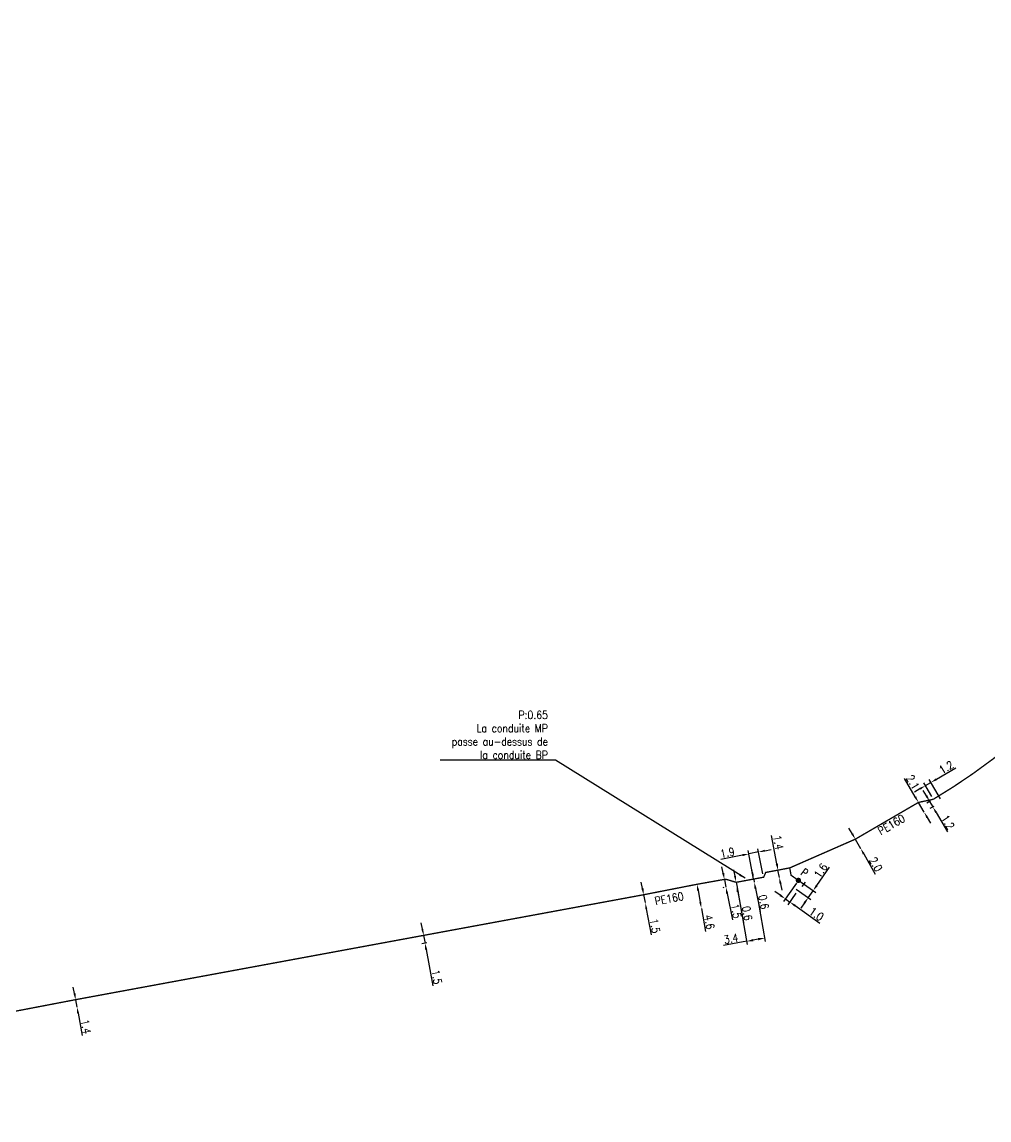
# Model space of a CAD drawing. Header units: millimetres. Extents: x 151000 to 152000, y 126996 to 128009.
# Drawn here: x 151193 to 151374.4, y 127796.4 to 128002.3 of the extents above; entities that cross this region are included whole.
import ezdxf
from ezdxf.enums import TextEntityAlignment as Align

# ---------------------------------------------------------------- set-up
doc = ezdxf.new("R2010")
doc.units = ezdxf.units.MM
doc.header["$PDMODE"] = 34
doc.layers.get('0').update_dxf_attribs({"linetype": 'CONTINUOUS'})
doc.layers.get('Defpoints').update_dxf_attribs({"linetype": 'CONTINUOUS'})
doc.layers.add('G_120', color=4, linetype='CONTINUOUS')
doc.styles.add('G_ROMANS', font='ROMANS.SHX', dxfattribs={"width": 0.75})
doc.styles.get("Standard").update_dxf_attribs({"font": 'romans.shx', "width": 0.85})
doc.linetypes.add('G_TYPB_PE', pattern='A,5,-0.3,["o",Standard,S=1.5,R=0,X=0,Y=-0.5],-1.65', length=6.95)
doc.dimstyles.get("Standard").update_dxf_attribs({"dimtxt": 1.5, "dimasz": 1.2, "dimexe": 0.625, "dimexo": 0.625, "dimgap": 0.25, "dimtad": 1, "dimdec": 1, "dimzin": 0, "dimdsep": 46, "dimtxsty": 'Standard', "dimcen": -0.5, "dimadec": 0, "dimazin": 0, "dimtfac": 1, "dimtdec": 1, "dimtmove": 0, "dimatfit": 3, "dimfxl": 1, "dimtolj": 1, "dimtzin": 0, "dimarcsym": 0})

# ---------------------------------------------------------------- blocks, each defined once
blk = doc.blocks.new('*D13')
at = {"layer": 'Defpoints', "color": 0, "linetype": 'Continuous'}
for p in [(151203.07, 127819), (151203.32, 127817.62), (151203.32, 127817.62)]:
    blk.add_point(p, dxfattribs=at)
at = {"layer": 'G_120', "color": 0, "linetype": 'Continuous', "lineweight": -2}
for p, q in [((151202.86, 127820.18), (151202.64, 127821.36)), ((151203.07, 127819), (151203.32, 127817.62)), ((151203.54, 127816.44), (151204.3, 127812.26))]:
    blk.add_line(p, q, dxfattribs=at)
at = {"layer": 'G_120', "color": 0, "linetype": 'Continuous'}
for points in [[(151203.05, 127820.22), (151202.66, 127820.15), (151203.07, 127819)], [(151203.74, 127816.48), (151203.34, 127816.41), (151203.32, 127817.62)]]:
    blk.add_solid(points, dxfattribs=at)
at = {"layer": 'G_120', "color": 0, "linetype": 'Continuous', "insert": (151205.01, 127813.94), "char_height": 1.5, "attachment_point": 5, "rotation": 280.3128}
blk.add_mtext('\\A1;1.4', dxfattribs=at)
blk = doc.blocks.new('*D14')
at = {"layer": 'Defpoints', "color": 0, "linetype": 'Continuous'}
for p in [(151269.32, 127831.23), (151268.62, 127829.57), (151269.6, 127829.75)]:
    blk.add_point(p, dxfattribs=at)
at = {"layer": 'G_120', "color": 0, "linetype": 'Continuous', "lineweight": -2}
for p, q in [((151268.12, 127832.23), (151267.91, 127833.41)), ((151268.71, 127831.11), (151267.73, 127830.93)), ((151268.34, 127831.05), (151268.62, 127829.57)), ((151268.98, 127829.64), (151268, 127829.46)), ((151268.83, 127828.39), (151270.09, 127821.6))]:
    blk.add_line(p, q, dxfattribs=at)
at = {"layer": 'G_120', "color": 0, "linetype": 'Continuous'}
for points in [[(151268.32, 127832.26), (151267.93, 127832.19), (151268.34, 127831.05)], [(151269.03, 127828.43), (151268.64, 127828.36), (151268.62, 127829.57)]]:
    blk.add_solid(points, dxfattribs=at)
at = {"layer": 'G_120', "color": 0, "linetype": 'Continuous', "insert": (151270.8, 127823.25), "char_height": 1.5, "attachment_point": 5, "rotation": 280.4939}
blk.add_mtext('\\A1;1.5', dxfattribs=at)
blk = doc.blocks.new('*D15')
at = {"layer": 'Defpoints', "color": 0, "linetype": 'Continuous'}
for p in [(151309.62, 127838.67), (151309.9, 127837.2), (151309.9, 127837.2)]:
    blk.add_point(p, dxfattribs=at)
at = {"layer": 'G_120', "color": 0, "linetype": 'Continuous', "lineweight": -2}
for p, q in [((151309.4, 127839.85), (151309.18, 127841.03)), ((151309.62, 127838.67), (151309.9, 127837.2)), ((151310.12, 127836.02), (151311.04, 127831.18))]:
    blk.add_line(p, q, dxfattribs=at)
at = {"layer": 'G_120', "color": 0, "linetype": 'Continuous'}
for points in [[(151309.6, 127839.89), (151309.2, 127839.81), (151309.62, 127838.67)], [(151310.32, 127836.05), (151309.93, 127835.98), (151309.9, 127837.2)]]:
    blk.add_solid(points, dxfattribs=at)
at = {"layer": 'G_120', "color": 0, "linetype": 'Continuous', "insert": (151311.74, 127832.83), "char_height": 1.5, "attachment_point": 5, "rotation": 280.6865}
blk.add_mtext('\\A1;1.5', dxfattribs=at)
blk = doc.blocks.new('*D16')
at = {"layer": 'Defpoints', "color": 0, "linetype": 'Continuous'}
for p in [(151349.33, 127849.09), (151350.32, 127847.35), (151350.32, 127847.35)]:
    blk.add_point(p, dxfattribs=at)
at = {"layer": 'G_120', "color": 0, "linetype": 'Continuous', "lineweight": -2}
for p, q in [((151348.74, 127850.13), (151348.14, 127851.17)), ((151349.33, 127849.09), (151350.32, 127847.35)), ((151350.92, 127846.31), (151353.08, 127842.51))]:
    blk.add_line(p, q, dxfattribs=at)
at = {"layer": 'G_120', "color": 0, "linetype": 'Continuous'}
for points in [[(151348.91, 127850.23), (151348.56, 127850.03), (151349.33, 127849.09)], [(151351.09, 127846.41), (151350.74, 127846.21), (151350.32, 127847.35)]]:
    blk.add_solid(points, dxfattribs=at)
at = {"layer": 'G_120', "color": 0, "linetype": 'Continuous', "insert": (151353.17, 127844.38), "char_height": 1.5, "attachment_point": 5, "rotation": 299.686}
blk.add_mtext('\\A1;2.0', dxfattribs=at)
blk = doc.blocks.new('*D17')
at = {"layer": 'Defpoints', "color": 0, "linetype": 'Continuous'}
for p in [(151361.17, 127855.98), (151362.22, 127854.17), (151362.22, 127854.17)]:
    blk.add_point(p, dxfattribs=at)
at = {"layer": 'G_120', "color": 0, "linetype": 'Continuous', "lineweight": -2}
for p, q in [((151360.56, 127857.02), (151358.54, 127860.48)), ((151362.22, 127854.17), (151361.17, 127855.98)), ((151362.83, 127853.13), (151363.43, 127852.1))]:
    blk.add_line(p, q, dxfattribs=at)
at = {"layer": 'G_120', "color": 0, "linetype": 'Continuous'}
for points in [[(151360.73, 127857.12), (151360.39, 127856.92), (151361.17, 127855.98)], [(151363, 127853.23), (151362.66, 127853.03), (151362.22, 127854.17)]]:
    blk.add_solid(points, dxfattribs=at)
at = {"layer": 'G_120', "color": 0, "linetype": 'Continuous', "insert": (151360.11, 127859.77), "char_height": 1.5, "attachment_point": 5, "rotation": 300.2598}
blk.add_mtext('\\A1;2.1', dxfattribs=at)
blk = doc.blocks.new('*D18')
at = {"layer": 'Defpoints', "color": 0, "linetype": 'Continuous'}
for p in [(151363.51, 127859.72), (151363.96, 127856.57), (151365.6, 127856.14)]:
    blk.add_point(p, dxfattribs=at)
at = {"layer": 'G_120', "color": 0, "linetype": 'Continuous', "lineweight": -2}
for p, q in [((151364.55, 127860.33), (151368.17, 127862.44)), ((151363.65, 127857.11), (151362.16, 127859.66)), ((151362.48, 127859.12), (151363.51, 127859.72)), ((151365.29, 127856.68), (151363.2, 127860.26)), ((151361.44, 127858.51), (151360.4, 127857.91))]:
    blk.add_line(p, q, dxfattribs=at)
at = {"layer": 'G_120', "color": 0, "linetype": 'Continuous'}
for points in [[(151361.34, 127858.69), (151361.54, 127858.34), (151362.48, 127859.12)], [(151364.45, 127860.5), (151364.65, 127860.15), (151363.51, 127859.72)]]:
    blk.add_solid(points, dxfattribs=at)
at = {"layer": 'G_120', "color": 0, "linetype": 'Continuous', "insert": (151366.37, 127862.55), "char_height": 1.5, "attachment_point": 5, "rotation": 30.2598}
blk.add_mtext('\\A1;1.2', dxfattribs=at)
blk = doc.blocks.new('*D19')
at = {"layer": 'Defpoints', "color": 0, "linetype": 'Continuous'}
for p in [(151363.87, 127855.13), (151363.96, 127856.57), (151364.57, 127855.54)]:
    blk.add_point(p, dxfattribs=at)
at = {"layer": 'G_120', "color": 0, "linetype": 'Continuous', "lineweight": -2}
for p, q in [((151362.67, 127857.21), (151362.06, 127858.24)), ((151363.42, 127856.26), (151362.73, 127855.85)), ((151363.27, 127856.17), (151363.87, 127855.13)), ((151364.03, 127855.22), (151363.33, 127854.82)), ((151364.48, 127854.1), (151366.59, 127850.48))]:
    blk.add_line(p, q, dxfattribs=at)
at = {"layer": 'G_120', "color": 0, "linetype": 'Continuous'}
for points in [[(151362.84, 127857.31), (151362.49, 127857.11), (151363.27, 127856.17)], [(151364.65, 127854.2), (151364.31, 127854), (151363.87, 127855.13)]]:
    blk.add_solid(points, dxfattribs=at)
at = {"layer": 'G_120', "color": 0, "linetype": 'Continuous', "insert": (151366.7, 127852.27), "char_height": 1.5, "attachment_point": 5, "rotation": 300.2598}
blk.add_mtext('\\A1;1.2', dxfattribs=at)
blk = doc.blocks.new('G_340_07')
at = {"color": 0, "linetype": 'Continuous', "const_width": 0.25, "flags": 128}
blk.add_lwpolyline([(0, 0), (1.25, 0)], dxfattribs=at)
at = {"color": 0, "linetype": 'Continuous', "flags": 128}
blk.add_lwpolyline([(1.25, -0.5), (1.25, 0.5)], dxfattribs=at)
at = {"color": 0, "linetype": 'Continuous', "width": 0.75, "flags": 3}
for tag, p in [('DEF_LEG', (0, -5)), ('DEF_COUP', (0, -7.5)), ('DEF_TYPE', (0, -10))]:
    blk.add_attdef(tag, text='', height=1.2, dxfattribs=at).set_placement(p, align=Align.MIDDLE)
blk = doc.blocks.new('G_300_12')
at = {"color": 0, "linetype": 'Continuous', "const_width": 0.497, "flags": 128}
blk.add_lwpolyline([(-0.25, 0, 1), (0.25, 0, 1)], format="xyb", close=True, dxfattribs=at)
at = {"color": 0, "linetype": 'Continuous', "style": 'G_ROMANS', "width": 0.75}
blk.add_text('P', height=1.5, dxfattribs=at).set_placement((0, 1.85), align=Align.MIDDLE)
at = {"color": 0, "linetype": 'Continuous', "width": 0.75, "flags": 3}
for tag, p in [('DEF_LEG', (0, -5)), ('DEF_COUP', (0, -7.5)), ('DEF_TYPE', (0, -10))]:
    blk.add_attdef(tag, text='', height=1.2, dxfattribs=at).set_placement(p, align=Align.MIDDLE)
blk = doc.blocks.new('*D88')
at = {"layer": 'Defpoints', "color": 0, "linetype": 'Continuous'}
for p in [(151319.63, 127840.63), (151320.46, 127836.11), (151320.46, 127836.11)]:
    blk.add_point(p, dxfattribs=at)
at = {"layer": 'G_120', "color": 0, "linetype": 'Continuous', "lineweight": -2}
for p, q in [((151319.85, 127839.45), (151320.24, 127837.29)), ((151320.46, 127836.11), (151321.25, 127831.81))]:
    blk.add_line(p, q, dxfattribs=at)
at = {"layer": 'G_120', "color": 0, "linetype": 'Continuous'}
for points in [[(151320.04, 127839.49), (151319.65, 127839.42), (151319.63, 127840.63)], [(151320.44, 127837.33), (151320.05, 127837.25), (151320.46, 127836.11)]]:
    blk.add_solid(points, dxfattribs=at)
at = {"layer": 'G_120', "color": 0, "linetype": 'Continuous', "insert": (151321.95, 127833.55), "char_height": 1.5, "attachment_point": 5, "rotation": 280.4234}
blk.add_mtext('\\A1;4.6', dxfattribs=at)
blk = doc.blocks.new('*D89')
at = {"layer": 'Defpoints', "color": 0, "linetype": 'Continuous'}
for p in [(151326.98, 127841), (151330.97, 127838.02), (151332.31, 127830.54)]:
    blk.add_point(p, dxfattribs=at)
at = {"layer": 'G_120', "color": 0, "linetype": 'Continuous', "lineweight": -2}
for p, q in [((151327.09, 127840.38), (151329.07, 127829.33)), ((151331.08, 127837.4), (151332.42, 127829.93)), ((151331.13, 127830.33), (151330.14, 127830.15)), ((151328.96, 127829.94), (151324.6, 127829.16))]:
    blk.add_line(p, q, dxfattribs=at)
at = {"layer": 'G_120', "color": 0, "linetype": 'Continuous'}
for points in [[(151330.11, 127830.35), (151330.18, 127829.96), (151328.96, 127829.94)], [(151331.09, 127830.53), (151331.16, 127830.13), (151332.31, 127830.54)]]:
    blk.add_solid(points, dxfattribs=at)
at = {"layer": 'G_120', "color": 0, "linetype": 'Continuous', "insert": (151326.01, 127830.43), "char_height": 1.5, "attachment_point": 5, "rotation": 10.1639}
blk.add_mtext('\\A1;3.4', dxfattribs=at)
blk = doc.blocks.new('*D90')
at = {"layer": 'Defpoints', "color": 0, "linetype": 'Continuous'}
for p in [(151326.98, 127841), (151327.09, 127840.41), (151327.09, 127840.41)]:
    blk.add_point(p, dxfattribs=at)
at = {"layer": 'G_120', "color": 0, "linetype": 'Continuous', "lineweight": -2}
for p, q in [((151326.77, 127842.18), (151326.56, 127843.36)), ((151326.36, 127840.89), (151326.36, 127840.89)), ((151326.47, 127840.3), (151326.47, 127840.3)), ((151326.98, 127841), (151327.09, 127840.41)), ((151327.3, 127839.23), (151328.33, 127833.46))]:
    blk.add_line(p, q, dxfattribs=at)
at = {"layer": 'G_120', "color": 0, "linetype": 'Continuous'}
for points in [[(151326.96, 127842.22), (151326.57, 127842.15), (151326.98, 127841)], [(151327.49, 127839.26), (151327.1, 127839.19), (151327.09, 127840.41)]]:
    blk.add_solid(points, dxfattribs=at)
at = {"layer": 'G_120', "color": 0, "linetype": 'Continuous', "insert": (151329.04, 127835.19), "char_height": 1.5, "attachment_point": 5, "rotation": 280.1639}
blk.add_mtext('\\A1;0.6', dxfattribs=at)
blk = doc.blocks.new('*D91')
at = {"layer": 'Defpoints', "color": 0, "linetype": 'Continuous'}
for p in [(151330.26, 127841.61), (151330.37, 127841.03), (151330.37, 127841.03)]:
    blk.add_point(p, dxfattribs=at)
at = {"layer": 'G_120', "color": 0, "linetype": 'Continuous', "lineweight": -2}
for p, q in [((151330.03, 127842.79), (151329.79, 127843.97)), ((151330.26, 127841.61), (151330.37, 127841.03)), ((151330.87, 127841.74), (151330.87, 127841.74)), ((151330.99, 127841.15), (151330.99, 127841.15)), ((151330.61, 127839.85), (151331.45, 127835.56))]:
    blk.add_line(p, q, dxfattribs=at)
at = {"layer": 'G_120', "color": 0, "linetype": 'Continuous'}
for points in [[(151330.22, 127842.83), (151329.83, 127842.75), (151330.26, 127841.61)], [(151330.8, 127839.89), (151330.41, 127839.81), (151330.37, 127841.03)]]:
    blk.add_solid(points, dxfattribs=at)
at = {"layer": 'G_120', "color": 0, "linetype": 'Continuous', "insert": (151332.13, 127837.31), "char_height": 1.5, "attachment_point": 5, "rotation": 281.1678}
blk.add_mtext('\\A1;0.6', dxfattribs=at)
blk = doc.blocks.new('*D92')
at = {"layer": 'Defpoints', "color": 0, "linetype": 'Continuous'}
for p in [(151337.02, 127843.7), (151335.08, 127841.91), (151335.08, 127841.91)]:
    blk.add_point(p, dxfattribs=at)
at = {"layer": 'G_120', "color": 0, "linetype": 'Continuous', "lineweight": -2}
for p, q in [((151334.6, 127844.46), (151333.6, 127849.79)), ((151336.41, 127843.58), (151334.21, 127843.17)), ((151335.08, 127841.91), (151334.82, 127843.28)), ((151335.3, 127840.73), (151335.52, 127839.55))]:
    blk.add_line(p, q, dxfattribs=at)
at = {"layer": 'G_120', "color": 0, "linetype": 'Continuous'}
for points in [[(151334.8, 127844.5), (151334.4, 127844.43), (151334.82, 127843.28)], [(151335.5, 127840.77), (151335.11, 127840.69), (151335.08, 127841.91)]]:
    blk.add_solid(points, dxfattribs=at)
at = {"layer": 'G_120', "color": 0, "linetype": 'Continuous', "insert": (151334.87, 127848.47), "char_height": 1.5, "attachment_point": 5, "rotation": 280.6245}
blk.add_mtext('\\A1;1.4', dxfattribs=at)
blk = doc.blocks.new('*D93')
at = {"layer": 'Defpoints', "color": 0, "linetype": 'Continuous'}
for p in [(151338.65, 127841.36), (151338.55, 127839.48), (151337.04, 127837.31)]:
    blk.add_point(p, dxfattribs=at)
at = {"layer": 'G_120', "color": 0, "linetype": 'Continuous', "lineweight": -2}
for p, q in [((151338.29, 127840.85), (151335.86, 127837.38)), ((151335.23, 127838.58), (151334.25, 127839.26)), ((151338.19, 127838.97), (151336.68, 127836.8)), ((151336.22, 127837.89), (151337.04, 127837.31)), ((151338.02, 127836.63), (151342.68, 127833.37))]:
    blk.add_line(p, q, dxfattribs=at)
at = {"layer": 'G_120', "color": 0, "linetype": 'Continuous'}
for points in [[(151335.35, 127838.74), (151335.12, 127838.41), (151336.22, 127837.89)], [(151338.13, 127836.79), (151337.91, 127836.46), (151337.04, 127837.31)]]:
    blk.add_solid(points, dxfattribs=at)
at = {"layer": 'G_120', "color": 0, "linetype": 'Continuous', "insert": (151342.03, 127835.04), "char_height": 1.5, "attachment_point": 5, "rotation": 325.0106}
blk.add_mtext('\\A1;1.0', dxfattribs=at)
blk = doc.blocks.new('*D94')
at = {"layer": 'Defpoints', "color": 0, "linetype": 'Continuous'}
for p in [(151338.65, 127841.36), (151337.73, 127840.05), (151340.49, 127838.12)]:
    blk.add_point(p, dxfattribs=at)
at = {"layer": 'G_120', "color": 0, "linetype": 'Continuous', "lineweight": -2}
for p, q in [((151342.1, 127840.41), (151344.5, 127843.85)), ((151339.16, 127841.01), (151341.92, 127839.07)), ((151338.24, 127839.69), (151341.01, 127837.76)), ((151340.49, 127838.12), (151341.41, 127839.43)), ((151339.81, 127837.14), (151339.12, 127836.15))]:
    blk.add_line(p, q, dxfattribs=at)
at = {"layer": 'G_120', "color": 0, "linetype": 'Continuous'}
for points in [[(151341.94, 127840.53), (151342.26, 127840.3), (151341.41, 127839.43)], [(151339.64, 127837.25), (151339.97, 127837.02), (151340.49, 127838.12)]]:
    blk.add_solid(points, dxfattribs=at)
at = {"layer": 'G_120', "color": 0, "linetype": 'Continuous', "insert": (151342.83, 127843.19), "char_height": 1.5, "attachment_point": 5, "rotation": 55.0106}
blk.add_mtext('\\A1;1.6', dxfattribs=at)
blk = doc.blocks.new('*D95')
at = {"layer": 'Defpoints', "color": 0, "linetype": 'Continuous'}
for p in [(151325, 127841.59), (151325.06, 127840.07), (151325.3, 127840.12)]:
    blk.add_point(p, dxfattribs=at)
at = {"layer": 'G_120', "color": 0, "linetype": 'Continuous', "lineweight": -2}
for p, q in [((151324.53, 127842.72), (151324.3, 127843.9)), ((151324.39, 127841.47), (151324.15, 127841.42)), ((151324.77, 127841.54), (151325.06, 127840.07)), ((151324.68, 127840), (151324.45, 127839.95)), ((151325.29, 127838.89), (151326.28, 127833.95))]:
    blk.add_line(p, q, dxfattribs=at)
at = {"layer": 'G_120', "color": 0, "linetype": 'Continuous'}
for points in [[(151324.73, 127842.76), (151324.34, 127842.68), (151324.77, 127841.54)], [(151325.49, 127838.93), (151325.1, 127838.86), (151325.06, 127840.07)]]:
    blk.add_solid(points, dxfattribs=at)
at = {"layer": 'G_120', "color": 0, "linetype": 'Continuous', "insert": (151326.97, 127835.61), "char_height": 1.5, "attachment_point": 5, "rotation": 281.2467}
blk.add_mtext('\\A1;1.5', dxfattribs=at)
blk = doc.blocks.new('*D96')
at = {"layer": 'Defpoints', "color": 0, "linetype": 'Continuous'}
for p in [(151329.33, 127846.32), (151330.37, 127841.03), (151332.13, 127841.96)]:
    blk.add_point(p, dxfattribs=at)
at = {"layer": 'G_120', "color": 0, "linetype": 'Continuous', "lineweight": -2}
for p, q in [((151330.25, 127841.64), (151329.21, 127846.94)), ((151331.19, 127846.69), (151329.33, 127846.32)), ((151332, 127842.58), (151331.07, 127847.3)), ((151332.37, 127846.92), (151333.55, 127847.16)), ((151328.15, 127846.09), (151324.1, 127845.29))]:
    blk.add_line(p, q, dxfattribs=at)
at = {"layer": 'G_120', "color": 0, "linetype": 'Continuous'}
for points in [[(151332.33, 127847.12), (151332.41, 127846.73), (151331.19, 127846.69)], [(151328.11, 127846.29), (151328.19, 127845.89), (151329.33, 127846.32)]]:
    blk.add_solid(points, dxfattribs=at)
at = {"layer": 'G_120', "color": 0, "linetype": 'Continuous', "insert": (151325.34, 127846.56), "char_height": 1.5, "attachment_point": 5, "rotation": 11.1678}
blk.add_mtext('\\A1;1.9', dxfattribs=at)

msp = doc.modelspace()

# ---------------------------------------------------------------- linework, layer by layer
at = {"layer": 'G_120', "linetype": 'G_TYPB_PE', "flags": 128}
msp.add_lwpolyline([(151650.65, 128002.17, 0.25, 0.25, 0), (151646.88, 128001.58, 0.25, 0.25, 0), (151640.1, 128000.53, 0.25, 0.25, 0), (151609.78, 127994.51, 0.25, 0.25, 0), (151602.89, 127993.27, 0.25, 0.25, 0), (151595.16, 127991.85, 0.25, 0.25, 0), (151587.11, 127991.25, 0.25, 0.25, 0), (151570.49, 127987.23, 0.25, 0.25, 0), (151558.58, 127983.47, 0.25, 0.25, 0), (151531.12, 127970.33, 0.25, 0.25, 0), (151499.79, 127953.64, 0.25, 0.25, 0), (151497, 127950.19, 0.25, 0.25, 0), (151474.24, 127937.07, 0.25, 0.25, 0), (151454.42, 127923.6, 0.25, 0.25, 0), (151420.48, 127898.08, 0.25, 0.25, 0), (151383.8, 127870.65, 0.25, 0.25, 0), (151375, 127864.01, 0.25, 0.25, -0.028776), (151363.96, 127856.57, 0.25, 0.25, 0), (151361.17, 127855.98, 0.25, 0.25, 0), (151349.33, 127849.09, 0.25, 0.25, 0), (151349.33, 127849.09, 0.25, 0.25, 0), (151337.02, 127843.7, 0.25, 0.25, 0), (151337.02, 127843.7, 0.25, 0.25, 0), (151332.52, 127842.85, 0.25, 0.25, 0), (151332.13, 127841.96, 0.25, 0.25, 0), (151330.26, 127841.61, 0.25, 0.25, 0), (151326.98, 127841, 0.25, 0.25, 0), (151326.98, 127841, 0.25, 0.25, 0), (151325, 127841.59, 0.25, 0.25, 0), (151319.63, 127840.63, 0.25, 0.25, 0), (151309.62, 127838.67, 0.25, 0.25, 0), (151269.32, 127831.23, 0.25, 0.25, 0), (151203.07, 127819, 0.25, 0.25, 0), (151150.65, 127808.96, 0.25, 0.25, 0), (151126.91, 127804.44, 0.25, 0.25, 0), (151111.68, 127801.72, 0.25, 0.25, 0), (151106.76, 127801.42, 0.25, 0.25, 0), (151106.46, 127799.01, 0.25, 0.25, 0), (151106.24, 127797.19, 0.25, 0.25, 0), (151106.54, 127796.56, 0, 0, 0)], format="xyseb", dxfattribs=at)
at = {"layer": 'G_120', "linetype": 'G_TYPB_PE', "const_width": 0.25, "flags": 128}
msp.add_lwpolyline([(151338.65, 127841.36), (151337.28, 127842.32), (151337.02, 127843.7)], dxfattribs=at)

# ---------------------------------------------------------------- block references
at = {"layer": 'G_120', "color": 7}
for name, rotation in [('G_300_12', 321.9882565277138), ('G_340_07', 325.0106385724885)]:
    msp.add_blockref(name, (151338.65, 127841.36), dxfattribs=dict(at, rotation=rotation))

# ---------------------------------------------------------------- texts
at = {"layer": 'G_120', "linetype": 'Continuous', "width": 0.85}
for rotation, p in [(30.2314, (151354.11, 127849.79)), (10.4608, (151311.85, 127836.71))]:
    msp.add_text('PE160', height=1.5, rotation=rotation, dxfattribs=at).set_placement(p)
at = {"layer": 'G_120', "linetype": 'Continuous', "insert": (151291.66, 127864.13), "char_height": 1.5, "attachment_point": 9}
msp.add_mtext('P:0.65\\PLa conduite MP\\Ppasse au-dessus de \\Pla conduite BP', dxfattribs=at)

# ---------------------------------------------------------------- dimensions: what is measured, and where the dimension line sits
at = {"layer": 'G_120', "linetype": 'Continuous'}
for base, p1, p2, angle, picture, middle in [((151363.51, 127859.72), (151363.96, 127856.57), (151365.6, 127856.14), 210.2598, '*D18', (151366.88, 127861.68)), ((151362.22, 127854.17), (151361.17, 127855.98), (151362.22, 127854.17), 120.2598, '*D17', (151359.25, 127859.27)), ((151363.87, 127855.13), (151363.96, 127856.57), (151364.57, 127855.54), 120.2598, '*D19', (151365.84, 127851.77)), ((151350.32, 127847.35), (151349.33, 127849.09), (151350.32, 127847.35), 119.686, '*D16', (151352.3, 127843.89)), ((151335.08, 127841.91), (151337.02, 127843.7), (151335.08, 127841.91), 100.6245, '*D92', (151333.88, 127848.29)), ((151329.33, 127846.32), (151332.13, 127841.96), (151330.37, 127841.03), 11.1678, '*D96', (151325.54, 127845.57)), ((151325.06, 127840.07), (151325, 127841.59), (151325.3, 127840.12), 101.2467, '*D95', (151325.98, 127835.42)), ((151327.09, 127840.41), (151326.98, 127841), (151327.09, 127840.41), 100.1639, '*D90', (151328.05, 127835.02)), ((151330.37, 127841.03), (151330.26, 127841.61), (151330.37, 127841.03), 101.1678, '*D91', (151331.15, 127837.12)), ((151309.9, 127837.2), (151309.62, 127838.67), (151309.9, 127837.2), 100.6865, '*D15', (151310.76, 127832.65)), ((151320.46, 127836.11), (151319.63, 127840.63), (151320.46, 127836.11), 100.4234, '*D88', (151320.97, 127833.37)), ((151332.31, 127830.54), (151326.98, 127841), (151330.97, 127838.02), 190.1639, '*D89', (151326.19, 127829.45)), ((151268.62, 127829.57), (151269.32, 127831.23), (151269.6, 127829.75), 100.4939, '*D14', (151269.82, 127823.06)), ((151203.32, 127817.62), (151203.07, 127819), (151203.32, 127817.62), 100.3128, '*D13', (151204.03, 127813.76))]:
    dim = msp.add_linear_dim(base=base, p1=p1, p2=p2, angle=angle, dimstyle='Standard', dxfattribs=at)
    dim.commit()
    dim.dimension.update_dxf_attribs({"geometry": picture, "text_midpoint": middle, "dimtype": 160})
at = {"layer": 'G_120', "color": 7, "linetype": 'Continuous'}
for base, p2, angle, picture, middle in [((151340.49, 127838.12), (151337.73, 127840.05), 55.0106, '*D94', (151343.65, 127842.62)), ((151337.04, 127837.31), (151338.55, 127839.48), 145.0106, '*D93', (151341.45, 127834.22))]:
    dim = msp.add_linear_dim(base=base, p1=(151338.65, 127841.36), p2=p2, angle=angle, dimstyle='Standard', dxfattribs=at)
    dim.commit()
    dim.dimension.update_dxf_attribs({"geometry": picture, "text_midpoint": middle, "dimtype": 160})

# ---------------------------------------------------------------- leaders
at = {"layer": 'G_120', "linetype": 'Continuous', "annotation_type": 0, "has_hookline": 1, "hookline_direction": 1, "text_width": 20.22}
msp.add_leader([(151328.68, 127841.75), (151293.11, 127863.88), (151291.91, 127863.88)], dimstyle='Standard', dxfattribs=at)

doc.saveas('drawing.dxf')
